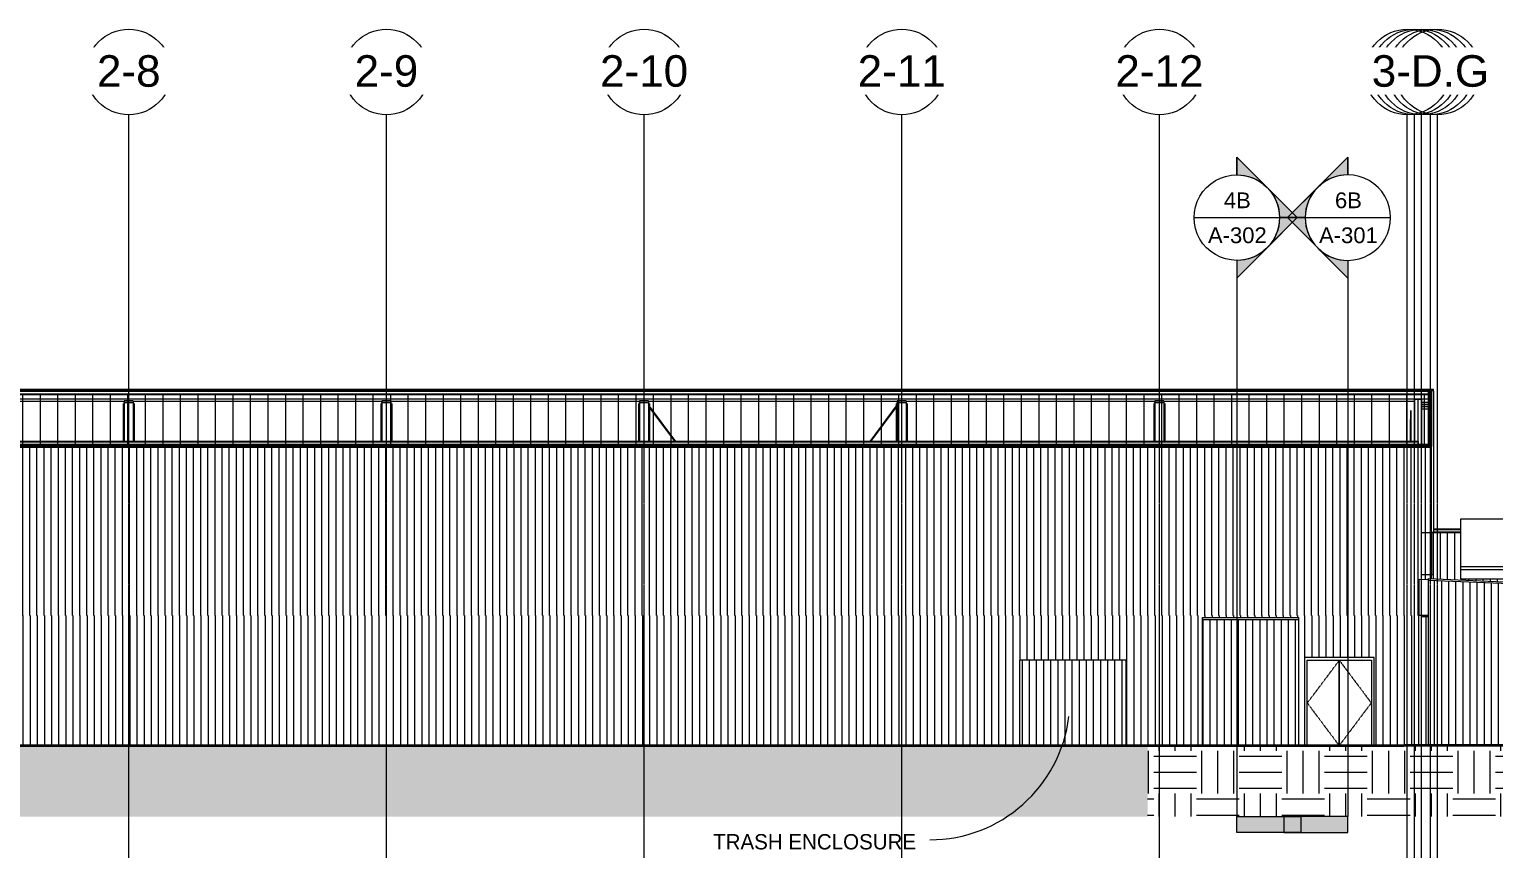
# Model space of a CAD drawing. Header units: inches. Extents: x 20230 to 40520, y -638 to 835.
# Drawn here: x 37479 to 39124, y -126 to 805 of the extents above; entities that cross this region are included whole.
import ezdxf

# ---------------------------------------------------------------- set-up
doc = ezdxf.new("R2010")
doc.units = ezdxf.units.IN
doc.header["$MEASUREMENT"] = 0
for name, pattern in [('Dash 1_16_', [0.12499999999999999, 0.06249999999999999, -0.06249999999999999]), ('Grid Line 1_2_', [0.8749999999999999, 0.4999999999999999, -0.125, 0.125, -0.125]), ('Hidden 1_8_', [0.1875, 0.125, -0.06249999999999999])]:
    doc.linetypes.add(name, pattern=pattern)
for name, color, linetype, lineweight in [('A-CLNG', 13, 'Continuous', 9), ('A-DOOR', 31, 'Continuous', 9), ('A-DOOR-FRAM', 31, 'Continuous', 9), ('A-FLOR-LEVL', 51, 'Continuous', 9), ('A-GLAZ-CWMG', 51, 'Continuous', 9), ('A-ROOF', 132, 'Continuous', 9), ('A-ROOF-PATT', 132, 'Continuous', 9), ('A-WALL', 113, 'Continuous', 9), ('A-WALL-PATT', 111, 'Continuous', 9), ('C-TOPO', 7, 'Continuous', 9), ('G-ANNO-SYMB', 111, 'Continuous', 9), ('G-ANNO-TEXT', 231, 'Continuous', 9), ('I-WALL', 2, 'Continuous', 9), ('M-EQPM', 50, 'Continuous', 9), ('S-BEAM', 12, 'Continuous', 9), ('S-COLS', 52, 'Continuous', 9), ('S-GRID', 1, 'Continuous', 9), ('S-GRID-IDEN', 1, 'Continuous', 9)]:
    doc.layers.add(name, color=color, linetype=linetype, lineweight=lineweight)
doc.styles.add('Arial_1', font='arial.ttf', dxfattribs={"height": 35.40718562874248})
doc.styles.add('Arial_2', font='arial.ttf', dxfattribs={"height": 17.70359281437124})
doc.styles.add('Century Gothic_1', font='GOTHIC.TTF', dxfattribs={"height": 17.24534161490683})
pattern_1 = [(0, (-86297.685, 0), (48, 48), [48, -48]), (0, (-86297.685, 18), (48, 48), [48, -48]), (0, (-86297.685, 36), (48, 48), [48, -48]), (90, (-86291.685, 42), (-48, 48), [48, -48]), (90, (-86273.685, 42), (-48, 48), [48, -48]), (90, (-86255.685, 42), (-48, 48), [48, -48])]

# ---------------------------------------------------------------- blocks, each defined once
blk = doc.blocks.new('Girt_C - 8_D-1405488-Elevation - North')
at = {"layer": 'S-BEAM'}
blk.add_line((-26271.3902253536, 389.4867519199262), (-22783.87110035359, 389.4867519199257), dxfattribs=at)
blk = doc.blocks.new('Rectangular Mullion - Profile_Polycarbonate_Upper and left-1149837-Elevation - North')
at = {"layer": 'A-GLAZ-CWMG'}
for p, q in [((-26280.2682253536, 398.2354589171818), (-22783.87110035359, 398.2354589171818)), ((-26280.2682253536, 395.4014589171817), (-22783.87110035359, 395.4014589171817)), ((-22783.87110035359, 398.2354589171818), (-22783.87110035359, 395.4014589171817)), ((-26271.39022535359, 394.8634589171818), (-22783.87110035359, 394.8634589171818)), ((-26271.39022535359, 394.6134589171818), (-22783.87110035359, 394.6134589171818)), ((-22783.87110035359, 394.8634589171818), (-22783.87110035359, 394.6134589171818))]:
    blk.add_line(p, q, dxfattribs=at)
blk = doc.blocks.new('Rectangular Mullion - Profile_Polycarbonate_Lower-1149838-Elevation - North')
at = {"layer": 'A-GLAZ-CWMG'}
for p, q in [((-22783.87110035359, 337.6438589608713), (-26280.2682253536, 337.6438589608713)), ((-22783.87110035359, 336.1878589608713), (-26280.2682253536, 336.1878589608713)), ((-22783.87110035359, 338.4318589608713), (-26271.39022535359, 338.4318589608713)), ((-22783.87110035359, 338.1818589608713), (-26271.39022535359, 338.1818589608713)), ((-22783.87110035359, 338.4318589608713), (-22783.87110035359, 338.1818589608713)), ((-22783.87110035359, 337.6438589608713), (-22783.87110035359, 336.1878589608713))]:
    blk.add_line(p, q, dxfattribs=at)
blk = doc.blocks.new('Rectangular Mullion - Profile_Polycarbonate_Upper and left-1189992-Elevation - North')
at = {"layer": 'A-GLAZ-CWMG'}
for p, q in [((-22783.87110035359, 398.2354589171818), (-22783.62110035359, 398.2354589171818)), ((-22783.87110035359, 395.4014589171825), (-22783.87110035359, 337.6438589608714)), ((-22783.62110035359, 398.2354589171818), (-22783.08310035359, 398.2354589171818)), ((-22783.62110035359, 398.1729589171824), (-22783.62110035359, 336.2503589608714)), ((-22783.08310035359, 398.2354589171818), (-22780.24910035359, 398.2354589171818)), ((-22783.08310035359, 398.2354589171818), (-22783.08310035359, 336.1878589608713)), ((-22780.24910035359, 398.2354589171818), (-22780.24910035359, 336.1878589608713)), ((-22783.62110035359, 336.1878589608713), (-22783.87110035359, 336.1878589608713)), ((-22783.08310035359, 336.1878589608713), (-22783.62110035359, 336.1878589608713)), ((-22780.24910035359, 336.1878589608713), (-22783.08310035359, 336.1878589608713))]:
    blk.add_line(p, q, dxfattribs=at)
blk = doc.blocks.new('Double-Flush - 72_ x 96_-983185-Elevation - North')
at = {"layer": 'A-DOOR', "linetype": 'Dash 1_16_'}
for p, q in [((-22883.7652253536, 95.99999999999997), (-22919.7652253536, 47.99999999999999)), ((-22847.7652253536, 47.99999999999998), (-22883.7652253536, 95.99999999999997)), ((-22883.7652253536, -2.468691398688048e-15), (-22919.7652253536, 47.99999999999998)), ((-22883.7652253536, -2.468691398688048e-15), (-22847.7652253536, 47.99999999999997))]:
    blk.add_line(p, q, dxfattribs=at)
at = {"layer": 'A-DOOR'}
for p, q in [((-22883.7652253536, 95.99999999999996), (-22883.7652253536, 0)), ((-22883.7652253536, 0), (-22883.7652253536, 95.99999999999997))]:
    blk.add_line(p, q, dxfattribs=at)
at = {"layer": 'A-DOOR-FRAM'}
for p, q in [((-22844.7652253536, 98.99999999999994), (-22922.7652253536, 98.99999999999994)), ((-22922.7652253536, 98.99999999999994), (-22922.7652253536, 0)), ((-22844.7652253536, 0), (-22844.7652253536, 98.99999999999994)), ((-22919.7652253536, 95.99999999999996), (-22847.7652253536, 95.99999999999996)), ((-22919.7652253536, 0), (-22919.7652253536, 95.99999999999996)), ((-22847.7652253536, 95.99999999999996), (-22847.7652253536, 0))]:
    blk.add_line(p, q, dxfattribs=at)
blk = doc.blocks.new('Carrier_48TC_Standard_Efficiency_Gas_Heat_Electric_Cooling_Packaged_Rooftop_Unit_3_to_15_nominal_tons - 15 ton 48TC__16-873539-Elevation - North')
at = {"layer": 'M-EQPM'}
for p, q in [((-22747.39022535352, 254.7021443437843), (-22631.51522535352, 254.7021443437843)), ((-22747.39022535352, 197.3271443437841), (-22747.39022535352, 254.7021443437843)), ((-22631.51522535352, 243.5000000000037), (-22631.51522535352, 254.7021443437843)), ((-22631.51522535352, 249.5771443437829), (-22631.39022535352, 249.5771443437829)), ((-22631.39022535352, 249.5771443437829), (-22631.39022535352, 243.5000000000034)), ((-22747.39022535352, 201.0771443437844), (-22699.7652253537, 201.0771443437844)), ((-22747.39022535352, 187.0771443437844), (-22747.39022535352, 201.0771443437844)), ((-22699.7652253537, 197.3271443437841), (-22747.39022535352, 197.3271443437841)), ((-22699.7652253537, 187.0771443437844), (-22747.39022535352, 187.0771443437844))]:
    blk.add_line(p, q, dxfattribs=at)
blk = doc.blocks.new('Girt_Z - 10_D-1351983-Elevation - North')
at = {"layer": 'S-BEAM'}
for p, q in [((-22783.87110035359, 385.660093191996), (-22791.3902253536, 385.660093191996)), ((-22783.87110035359, 385.5195901035923), (-22791.3902253536, 385.5195901035923))]:
    blk.add_line(p, q, dxfattribs=at)
blk = doc.blocks.new('overhead door - one-983186-Elevation - North')
at = {"layer": 'A-DOOR'}
h = blk.add_hatch(dxfattribs=at)
h.set_pattern_fill('FP_67', color=256, style=0, pattern_type=2)
h.set_pattern_definition([(90, (-84818.201, 0), (-8, 4.898587196589413e-16), [])])
h.paths.add_polyline_path([(-22994.98130365696, 0), (-22929.5152253536, 0), (-22929.5152253536, 141.1897842929359), (-23037.5152253536, 141.1897842929359), (-23037.5152253536, 0)], flags=0)
blk = doc.blocks.new('columns and girder2 - one-1334686-Elevation - North')
at = {"layer": 'S-BEAM'}
for p, q in [((-25697.39022535361, 341.5445907073594), (-25697.39022535361, 384.5035667744605)), ((-25686.3902253536, 387.2869761166795), (-25696.39022535361, 387.2869761166797)), ((-25696.39022535361, 387.2869761166797), (-25696.39022535361, 341.5445907073596)), ((-25696.39022535361, 385.5610821543837), (-25696.39022535361, 387.0614086902157)), ((-25686.39022535361, 387.0614086902156), (-25696.39022535361, 387.0614086902157)), ((-25696.39022535361, 385.5610821543837), (-25686.39022535361, 385.5610821543835)), ((-25686.3902253536, 387.2869761166795), (-25686.3902253536, 341.5445907073594)), ((-25686.39022535361, 387.0614086902156), (-25686.39022535361, 385.5610821543835)), ((-25685.39022535361, 384.5035667744602), (-25685.39022535361, 341.5445907073592))]:
    blk.add_line(p, q, dxfattribs=at)
blk = doc.blocks.new('columns and girder2 - one-V95-Elevation - North')
at = {"layer": 'S-BEAM'}
for p, q in [((-23670.89022535361, 341.5445907073603), (-23670.89022535361, 384.503566774461)), ((-23659.8902253536, 387.2869761166792), (-23669.8902253536, 387.2869761166793)), ((-23669.8902253536, 387.2869761166793), (-23669.8902253536, 341.5445907073599)), ((-23669.8902253536, 385.5610821543833), (-23669.8902253536, 387.0614086902153)), ((-23659.8902253536, 387.0614086902152), (-23669.8902253536, 387.0614086902153)), ((-23669.8902253536, 385.5610821543833), (-23659.8902253536, 385.5610821543832)), ((-23659.8902253536, 387.2869761166792), (-23659.8902253536, 341.5445907073603)), ((-23659.8902253536, 387.0614086902152), (-23659.8902253536, 385.5610821543832)), ((-23658.89022535361, 384.5035667744606), (-23658.89022535361, 381.4093229589017)), ((-23658.89022535361, 379.736299839296), (-23658.89022535361, 341.5445907073602))]:
    blk.add_line(p, q, dxfattribs=at)
blk = doc.blocks.new('columns and girder2 - one-V96-Elevation - North')
at = {"layer": 'S-BEAM'}
for p, q in [((-23381.39022535361, 381.8294454636166), (-23381.39022535361, 384.5035667744612)), ((-23381.39022535361, 341.5445907073603), (-23381.39022535361, 380.1565840022272)), ((-23370.3902253536, 387.2869761166792), (-23380.3902253536, 387.2869761166793)), ((-23380.3902253536, 387.2869761166793), (-23380.3902253536, 341.5445907073599)), ((-23380.3902253536, 385.5610821543833), (-23380.3902253536, 387.0614086902153)), ((-23370.3902253536, 387.0614086902152), (-23380.3902253536, 387.0614086902153)), ((-23380.3902253536, 385.5610821543833), (-23370.3902253536, 385.5610821543832)), ((-23370.3902253536, 387.2869761166792), (-23370.3902253536, 341.5445907073603)), ((-23370.3902253536, 387.0614086902152), (-23370.3902253536, 385.5610821543832)), ((-23369.39022535361, 384.5035667744611), (-23369.39022535361, 341.5445907073602))]:
    blk.add_line(p, q, dxfattribs=at)
blk = doc.blocks.new('L-Angle - L2X2X3_16-1162514-Elevation - North')
at = {"layer": 'S-BEAM', "linetype": 'Hidden 1_8_'}
blk.add_line((-22791.52499097813, 335.3686875000943), (-26281.5054597282, 335.3686875000942), dxfattribs=at)
at = {"layer": 'S-BEAM'}
for p, q in [((-22791.52499097813, 335.3686875000939), (-26281.5054597282, 335.3686875000938)), ((-26281.5054597282, 335.1811875000942), (-22791.52499097813, 335.1811875000943)), ((-22791.52499097813, 336.187858960871), (-22791.52499097813, 335.5561875000943)), ((-22791.52499097813, 335.5561875000943), (-22791.52499097813, 335.3686875000943)), ((-22791.52499097813, 335.3686875000943), (-22791.52499097813, 335.1811875000943))]:
    blk.add_line(p, q, dxfattribs=at)
blk = doc.blocks.new('W-Wide Flange-Column - B1_G-1528735-Elevation - North')
at = {"layer": 'S-COLS', "linetype": 'Hidden 1_8_'}
for p, q in [((-22795.5464753536, 388.9244711589059), (-22795.5464753536, 341.54459070736)), ((-22795.2339753536, 338.4318589608712), (-22795.2339753536, 388.9244711589059)), ((-22795.2339753536, 334.9999999999998), (-22795.2339753536, 335.1812390739388))]:
    blk.add_line(p, q, dxfattribs=at)
blk = doc.blocks.new('Girt_Z - 10_D-1516133-Elevation - North')
at = {"layer": 'S-BEAM'}
for p, q in [((-23037.5152253536, 141.6718750002009), (-22929.5152253536, 141.671875000201)), ((-22929.5152253536, 141.1897842929361), (-23037.5152253536, 141.189784292936))]:
    blk.add_line(p, q, dxfattribs=at)
blk = doc.blocks.new('Girt_Z - 10_D-1223956-Elevation - North')
at = {"layer": 'S-BEAM'}
for p, q in [((-22795.3641363789, 341.54459070736), (-26271.3902253536, 341.5445907073598)), ((-22795.3641363789, 341.4608045963939), (-26271.3902253536, 341.4608045963938)), ((-22795.36413637889, 341.0114975999845), (-26271.3902253536, 341.0114975999844)), ((-22795.3641363789, 341.54459070736), (-22795.3641363789, 341.4608045963939)), ((-22795.3641363789, 341.4608045963939), (-22795.36413637889, 341.0114975999845)), ((-22795.36413637889, 341.0114975999845), (-22795.36413637889, 338.4318589608714)), ((-22795.3641363789, 335.181240883843), (-22795.3641363789, 335.0000000000001))]:
    blk.add_line(p, q, dxfattribs=at)
blk = doc.blocks.new('L-Angle - L2X2X3_16-1249027-Elevation - North')
at = {"layer": 'S-BEAM'}
for p, q in [((-22778.82772535323, 239.1264999988468), (-22780.26522535323, 239.1264999983397)), ((-22778.88922535355, 238.9389999988251), (-22778.64022535316, 238.9389999989129))]:
    blk.add_line(p, q, dxfattribs=at)
blk.add_arc((-22778.82772535316, 238.9389999988468), 0.1874999999985221, 2.067038670817522e-08, 90.00000002067038, dxfattribs=at)
blk = doc.blocks.new('Rectangular Mullion - Profile_Polycarbonate_Upper and left-1528485-Elevation - North')
at = {"layer": 'A-GLAZ-CWMG'}
for p, q in [((-22780.26522535359, 239.4999999987423), (-22780.26522535359, 398.6368131212913)), ((-22778.13922535359, 398.6368131212913), (-22780.26522535359, 398.6368131212913)), ((-22778.13922535359, 398.6368131212913), (-22778.13922535359, 239.4999999987423)), ((-22778.13922535359, 239.4999999987423), (-22780.26522535359, 239.4999999987423))]:
    blk.add_line(p, q, dxfattribs=at)
blk = doc.blocks.new('Round Bar - 1_-V97-Elevation - North')
at = {"layer": 'S-BEAM'}
for p, q in [((-23380.3902253536, 383.1730753562908), (-23411.37253434323, 341.5445907073619)), ((-23410.12597141993, 341.5445907073619), (-23380.3902253536, 381.4981670873796))]:
    blk.add_line(p, q, dxfattribs=at)
blk = doc.blocks.new('Round Bar - 1_-V98-Elevation - North')
at = {"layer": 'S-BEAM'}
for p, q in [((-23629.21920705749, 341.5445907073612), (-23659.8902253536, 382.7548186065866)), ((-23659.8902253536, 381.0799103376766), (-23630.46576998079, 341.5445907073612))]:
    blk.add_line(p, q, dxfattribs=at)
blk = doc.blocks.new('Grid - Grid Head - Circle-14747-Elevation - North')
at = {"layer": 'S-GRID-IDEN'}
blk.add_circle((-23085.89022535335, 756.7690798906833), 48, dxfattribs=at)
blk = doc.blocks.new('Section - 3_32_ x 3_8_-18514-Elevation - North')
at = {"layer": 'G-ANNO-SYMB'}
blk.add_hatch(color=256, dxfattribs=at).paths.add_polyline_path([(-22946.15560031374, -79.66080684492678), (-22874.15560031374, -79.66080684492744), (-22874.15560031374, -97.66080684492741), (-22946.15560031374, -97.66080684492675)], flags=0)
for p, q in [((-22946.15560031374, -79.66080684492678), (-22946.15560031374, -97.66080684492675)), ((-22874.15560031374, -79.66080684492744), (-22946.15560031374, -79.66080684492678)), ((-22874.15560031374, -97.66080684492741), (-22874.15560031374, -79.66080684492744)), ((-22946.15560031374, -97.66080684492675), (-22874.15560031374, -97.66080684492741))]:
    blk.add_line(p, q, dxfattribs=at)
blk = doc.blocks.new('Section - Section Head - Filled-1526-Elevation - North')
at = {"layer": 'G-ANNO-SYMB'}
h = blk.add_hatch(color=256, dxfattribs=at)
edge = h.paths.add_edge_path(flags=0)
edge.add_arc((-22874.15560031374, 593.1570754422743), 48.06247118192713, 89.99999999999989, 132.0783950246226, ccw=False)
edge.add_line((-22874.15560031374, 641.2195466242015), (-22874.15560031374, 661.0393264361826))
edge.add_line((-22874.15560031374, 661.0393264361826), (-22906.36451102701, 628.8304157229087))
h = blk.add_hatch(color=256, dxfattribs=at)
edge = h.paths.add_edge_path(flags=0)
edge.add_line((-22908.09672581069, 627.0982009392283), (-22942.03785130765, 593.1570754422743))
edge.add_line((-22942.03785130765, 593.1570754422743), (-22922.15560031374, 593.1570754422742))
edge.add_arc((-22874.15560031374, 593.1570754422736), 48.00000000000296, 135.0000000000001, 179.9999999999997, ccw=False)
h = blk.add_hatch(color=256, dxfattribs=at)
edge = h.paths.add_edge_path(flags=0)
edge.add_arc((-22874.15560031374, 593.157075442274), 47.99999999999965, 180, 224.9999999999983, ccw=False)
edge.add_line((-22922.15560031374, 593.1570754422743), (-22942.03785130765, 593.1570754422744))
edge.add_line((-22942.03785130765, 593.1570754422744), (-22908.09672581069, 559.21594994532))
h = blk.add_hatch(color=256, dxfattribs=at)
edge = h.paths.add_edge_path(flags=0)
edge.add_line((-22906.36451102701, 557.4837351616394), (-22874.15560031374, 525.2748244483653))
edge.add_line((-22874.15560031374, 525.2748244483653), (-22874.15560031374, 545.0946042603464))
edge.add_arc((-22874.15560031374, 593.1570754422738), 48.06247118192778, 227.9216049753765, 270, ccw=False)
for p, q in [((-22942.03785130765, 593.1570754422744), (-22874.15560031374, 661.0393264361825)), ((-22906.36451102701, 628.8304157229087), (-22874.15560031374, 661.0393264361826)), ((-22874.15560031374, 641.157075442274), (-22874.15560031374, 661.0393264361825)), ((-22874.15560031374, 661.0393264361826), (-22874.15560031374, 641.2195466242015)), ((-22942.03785130765, 593.1570754422743), (-22908.09672581069, 627.0982009392283)), ((-22942.03785130765, 593.1570754422744), (-22874.15560031374, 525.2748244483657)), ((-22922.15560031374, 593.1570754422742), (-22942.03785130765, 593.1570754422743)), ((-22908.09672581069, 559.21594994532), (-22942.03785130765, 593.1570754422744)), ((-22942.03785130765, 593.1570754422744), (-22922.15560031374, 593.1570754422743)), ((-22874.15560031374, 525.2748244483653), (-22906.36451102701, 557.4837351616394)), ((-22874.15560031374, 545.1570754422742), (-22874.15560031374, 525.2748244483657)), ((-22874.15560031374, 545.0946042603464), (-22874.15560031374, 525.2748244483653))]:
    blk.add_line(p, q, dxfattribs=at)
for centre, radius, start, end in [((-22874.15560031374, 593.157075442274), 47.99999999999977, 89.9999999999998, 269.9999999999994), ((-22874.15560031374, 593.1570754422736), 48.00000000000296, 134.9999999999997, 179.9999999999993), ((-22874.15560031374, 593.1570754422743), 48.06247118192713, 89.99999999999953, 132.0783950246223), ((-22874.15560031374, 593.157075442274), 48, 269.9999999999996, 90), ((-22874.15560031374, 593.157075442274), 47.99999999999965, 179.9999999999996, 224.9999999999979), ((-22874.15560031374, 593.1570754422738), 48.06247118192778, 227.9216049753762, 269.9999999999996)]:
    blk.add_arc(centre, radius, start, end, dxfattribs=at)

msp = doc.modelspace()

# ---------------------------------------------------------------- hatches: boundary and pattern name
at = {"layer": 'A-ROOF-PATT'}
h = msp.add_hatch(dxfattribs=at)
h.set_pattern_fill('FP_59', color=256, style=0, pattern_type=2)
h.set_pattern_definition([(90, (-61834.68599999999, 1277.065), (-36.188, 2.215875918377221e-15), [])])
h.paths.add_polyline_path([(39054.42092849659, 398.2354589171818), (39054.42092849659, 398.6368131212918), (35563.29592849658, 398.5917862657358), (35563.29592849658, 398.2354589171825), (39054.37455349659, 398.2354589171825)], flags=0)
h = msp.add_hatch(dxfattribs=at)
h.set_pattern_fill('FP_58', color=256, style=0, pattern_type=2)
h.set_pattern_definition([(90, (-61834.68599999999, 1103.646), (-16.082, 9.847384911943867e-16), [])])
h.paths.add_polyline_path([(35549.81105349671, 153.0730632364245), (35549.81105349671, 153.8625448863463), (35540.29592848771, 153.8625448863463), (35540.29592848771, 153.0730632364245), (35548.31744146836, 153.0730632364245)], flags=0)
h.paths.add_polyline_path([(39043.29592849677, 153.0730632364245), (39043.29692849662, 153.0730632364245), (39043.29592849658, 153.7987655513236)], flags=0)
at = {"layer": 'A-WALL-PATT'}
h = msp.add_hatch(dxfattribs=at)
h.set_pattern_fill('FP_63', color=256, style=0, pattern_type=2)
h.set_pattern_definition([(90, (-88118.51400000001, 0), (-19.685, 1.205358612060782e-15), [])])
h.paths.add_polyline_path([(35553.62992849657, 336.2503589608713), (35554.41792849656, 336.2503589608713), (35554.41792849656, 337.6438589608715), (39050.81505349658, 337.6438589608715), (39050.81505349658, 336.2503589608713), (39051.60305349659, 336.2503589608713), (39051.60305349659, 398.172958917182), (39050.81505349658, 398.172958917182), (39050.81505349658, 395.4014589171822), (35554.41792849658, 395.4014589171822), (35554.41792849658, 398.172958917182), (35553.62992849657, 398.172958917182), (35553.62992849657, 340.1060087412072)], flags=0)
h = msp.add_hatch(dxfattribs=at)
h.set_pattern_fill('FP_68', color=256, style=0, pattern_type=2)
h.set_pattern_definition([(90, (-88112.326, 0), (-8, 4.898587196589413e-16), [])])
h.paths.add_polyline_path([(37102.61372519321, 146.2500000002032), (39040.79592849658, 146.2500000002032), (39040.79592849658, 187.1445272975577), (39050.7959284965, 186.7278606308937), (39050.7959284965, 187.6032944704573), (39054.42092849659, 187.4522528037866), (39054.42092849659, 335.0000000000002), (35563.29592849658, 335.0000000000002), (35563.29592849658, 146.2500000002053), (37085.0673501932, 146.2500000002032)], flags=0)
h = msp.add_hatch(dxfattribs=at)
h.set_pattern_fill('FP_70', color=256, style=0, pattern_type=2)
h.set_pattern_definition([(270, (-84535.409, -153.667), (8, 4.898587196589413e-16), [])])
h.paths.add_polyline_path([(39776.04592849615, 157.3845444704591), (39776.04592849615, 158.4999999999997), (39773.06655052021, 158.5095528986182), (39279.4209284966, 179.0771443437847), (39266.29592849672, 179.0771443437847), (39266.29592849672, 179.6249954829297), (39134.92092849647, 185.0989538162748), (39134.92092849647, 187.0771443437843), (39087.29592849666, 187.0771443437843), (39087.29592849666, 239.4558058261848), (39055.79692849659, 239.4558058261848), (39055.85842849746, 239.1264999983398), (39056.04592849701, 238.9389999989134), (39055.79692849659, 238.9389999989134), (39055.79692849662, 192), (39054.42092849659, 192), (39054.42092849659, 187.4522528037785), (39775.92092849661, 157.3897528037739)], flags=0)
h = msp.add_hatch(dxfattribs=at)
h.set_pattern_fill('FP_66', color=256, style=0, pattern_type=2)
h.set_pattern_definition([(90, (-84398.076, 0), (-8, 4.898587196589413e-16), [])])
h.paths.add_polyline_path([(39279.4209284966, 0), (39279.4209284966, 176.0755174455412), (39050.7959284965, 185.6015591122132), (39050.7959284965, 0), (39179.50911736321, 0)], flags=0)
h = msp.add_hatch(dxfattribs=at)
h.set_pattern_fill('FP_62', color=256, style=0, pattern_type=2)
h.set_pattern_definition([(90, (-87815.701, 0), (-8, 4.898587196589413e-16), [])])
h.paths.add_polyline_path([(35904.92092849658, 0), (38591.45092849642, 0), (38591.45092849642, 95.99999999999999), (38711.45092849642, 95.99999999999999), (38711.45092849642, 0), (38797.17092849658, 0), (38797.17092849658, 144), (38905.17092849658, 144), (38905.17092849658, 0), (38911.92092849658, 0), (38911.92092849658, 98.99999999999999), (38989.92092849658, 98.99999999999999), (38989.92092849658, 0), (39050.79592849658, 0), (39050.79592849658, 146.2500000001037), (35853.67092849658, 146.2500000001037), (35853.67092849658, 0), (35862.92092849658, 0), (35862.92092849658, 98.99999999999999), (35904.92092849658, 98.99999999999999), (35904.92092849658, 76.44425874120724)], flags=0)
h = msp.add_hatch(dxfattribs=at)
h.set_pattern_fill('FP_69', color=256, style=0, pattern_type=2)
h.set_pattern_definition([(90, (-85077.171, 0), (-8, 4.898587196589413e-16), [])])
h.paths.add_polyline_path([(38711.45092849642, 0), (38711.45092849642, 95.99999999999999), (38591.45092849643, 95.99999999999999), (38591.45092849643, 0), (38617.34531963627, 0)], flags=0)
at = {"layer": 'C-TOPO'}
h = msp.add_hatch(dxfattribs=at)
h.set_pattern_fill('FP_57', color=256, style=0, pattern_type=2)
h.set_pattern_definition(pattern_1)
h.paths.add_polyline_path([(38695.88529487171, -79.79974125879333), (38735.45092849644, -79.79974125879333), (38735.45092849644, 0), (35470.80085019321, 0), (35470.80085019321, -79.79974125879333), (38617.34531963627, -79.79974125879333)], flags=0)
h = msp.add_hatch(dxfattribs=at)
h.set_pattern_fill('FP_57', color=256, style=0, pattern_type=2)
h.set_pattern_definition(pattern_1)
h.paths.add_polyline_path([(38839.70485019321, -79.79974125879333), (39023.45092849644, -79.79974125879333), (39023.45092849644, 0), (38735.45092849644, 0), (38735.45092849644, -79.79974125879333), (38758.96288379315, -79.79974125879333)], flags=0)
h = msp.add_hatch(dxfattribs=at)
h.set_pattern_fill('FP_57', color=256, style=0, pattern_type=2)
h.set_pattern_definition(pattern_1)
h.paths.add_polyline_path([(39023.45092849644, -79.79974125879333), (39851.45092849642, -79.79974125879333), (39851.45092849642, 0), (39023.45092849644, 0), (39023.45092849644, -40.73874125879319)], flags=0)

# ---------------------------------------------------------------- linework, layer by layer
at = {"layer": 'A-CLNG'}
for p, q in [((37585.79592849658, 386.7014844878786), (37306.29592849658, 386.7014844878786)), ((37875.29592849658, 386.7014844878786), (37595.79592849658, 386.7014844878786)), ((38164.79592849658, 386.7014844878786), (37885.29592849658, 386.7014844878786)), ((38454.29592849658, 386.7014844878786), (38174.79592849658, 386.7014844878786)), ((38743.79592849658, 386.7014844878786), (38464.29592849658, 386.7014844878786)), ((39035.29592849658, 386.7014844878786), (38753.79592849658, 386.7014844878786)), ((39043.16116287153, 388.9322587412072), (39043.16116287153, 389.4867519199257))]:
    msp.add_line(p, q, dxfattribs=at)
at = {"layer": 'A-FLOR-LEVL', "linetype": 'Grid Line 1_2_'}
msp.add_line((34530.86140758377, 0), (40519.59800924073, 0), dxfattribs=at)
at = {"layer": 'A-ROOF'}
for p, q in [((35550.79592849656, 400.649764304704), (39056.5469284966, 400.649764304704)), ((39056.5469284966, 398.6480289464599), (35550.79592849656, 398.6480289464599)), ((39056.5469284966, 398.6480289464599), (39056.5469284966, 400.649764304704)), ((39050.7959284965, 187.6032944704571), (39863.79592849694, 153.72829447043)), ((39050.7959284965, 187.6032944704571), (39050.7959284965, 185.6015591122131))]:
    msp.add_line(p, q, dxfattribs=at)
at = {"layer": 'A-WALL'}
for p, q in [((39051.60305349659, 398.1729589171817), (39050.81505349658, 398.1729589171817)), ((39054.42092849659, 334.9999999999999), (35563.29592849658, 334.9999999999999)), ((39050.81505349658, 336.2503589608713), (39051.60305349659, 336.2503589608713)), ((39043.29692849662, 191.9999999999996), (39043.29692849662, 238.9390002824532)), ((39055.79692849662, 238.9390002824532), (39043.29692849662, 238.9390002824532)), ((39054.42092849659, 187.4522528037867), (39054.42092849659, 239.4999999987424)), ((39055.79692849659, 239.4999999987419), (39055.79692849659, 239.1264999988247)), ((39055.79692849659, 239.4558058261844), (39087.29592849666, 239.4558058261844)), ((39055.79692849662, 238.9390002824532), (39055.79692849662, 191.9999999999996)), ((39056.54692849659, 243.5000000000029), (39087.29592849666, 243.5000000000029)), ((39056.54692849659, 242.6876794211158), (39087.29592849666, 242.6876794211158)), ((39056.54692849659, 240.0000000000029), (39087.29592849666, 240.0000000000029)), ((39056.54692849659, 239.5000000000066), (39087.29592849666, 239.5000000000066)), ((39040.79592849658, 146.2500000002037), (39040.79592849658, 187.1445272975574)), ((39040.79592849658, 187.1445272975574), (39050.7959284965, 186.727860630894)), ((39055.79692849662, 191.9999999999996), (39043.29692849662, 191.9999999999996)), ((39279.4209284966, 176.0755174455415), (39050.7959284965, 185.6015591122131)), ((39050.7959284965, 185.6015591122131), (39050.7959284965, 0)), ((38797.17092849658, 0), (38797.17092849658, 144)), ((38797.17092849658, 144), (38905.17092849658, 144)), ((38905.17092849658, 144), (38905.17092849658, 0)), ((39050.79592849658, 146.2500000001038), (39040.79592849658, 146.2500000001038)), ((38711.45092849642, 95.99999999999999), (38591.45092849643, 95.99999999999999)), ((38591.45092849643, 95.99999999999999), (38591.45092849643, 0)), ((38711.45092849642, 0), (38711.45092849642, 95.99999999999999))]:
    msp.add_line(p, q, dxfattribs=at)
at = {"layer": 'C-TOPO', "lineweight": 35}
for p, q in [((35470.80085019321, 0), (37585.62390437197, 0)), ((37585.62390437197, 0), (37605.52373521798, 0)), ((37605.52373521798, 0), (37717.03831118353, 0)), ((37717.03831118353, 0), (37737.26802216377, 0)), ((37737.26802216377, 0), (37761.19222654258, 0)), ((37761.19222654258, 0), (37788.79920814214, 0)), ((37788.79920814214, 0), (37879.22132629331, 0)), ((37879.22132629331, 0), (37907.36604049856, 0)), ((37907.36604049856, 0), (38617.34531963627, 0)), ((38617.34531963627, 0), (38735.45092849644, 0)), ((38735.45092849644, 0), (38755.88762007637, 0)), ((38755.88762007637, 0), (38758.96288379315, 0)), ((38758.96288379315, 0), (39023.45092849644, 0)), ((39043.68719522574, 0), (39023.45092849644, 0)), ((39179.50911736321, 0), (39043.68719522574, 0))]:
    msp.add_line(p, q, dxfattribs=at)
at = {"layer": 'C-TOPO'}
for p, q in [((37585.62463041078, 0), (35470.80085019321, 0)), ((37605.52453275453, 0), (37585.62463041078, 0)), ((37717.03869291078, 0), (37605.52453275453, 0)), ((37717.03869291078, 0), (37737.26818509828, 0)), ((37737.26818509828, 0), (37761.19201322328, 0)), ((37788.79992337953, 0), (37761.19201322328, 0)), ((37879.22179837953, 0), (37788.79992337953, 0)), ((37879.22179837953, 0), (37907.36584134828, 0)), ((38617.34484525453, 0), (37907.36584134828, 0)), ((38617.34484525453, 0), (38735.45080228578, 0)), ((38755.88683744203, 0), (38735.45080228578, 0)), ((38758.96300931703, 0), (38755.88683744203, 0)), ((39023.45080228578, 0), (38758.96300931703, 0)), ((39043.68761869203, 0), (39023.45080228578, 0)), ((39179.50939603578, 0), (39043.68761869203, 0))]:
    msp.add_line(p, q, dxfattribs=at)
at = {"layer": 'G-ANNO-SYMB'}
for p, q in [((38787.72277475479, 593.157075442274), (38883.72277475479, 593.157075442274)), ((38912.53055353644, 593.157075442274), (39008.53055353644, 593.157075442274)), ((38835.72277475477, 545.1570754422745), (38835.72277475477, -79.66080684492748)), ((38960.53055353642, 545.1570754422745), (38960.53055353642, -79.66080684492748))]:
    msp.add_line(p, q, dxfattribs=at)
at = {"layer": 'G-ANNO-TEXT', "color": 145}
msp.add_arc((38490.7788282319, 51.64852346931367), 157.4448012159457, 270.0000000000012, 353.0907029926269, dxfattribs=at)
at = {"layer": 'I-WALL'}
for p, q in [((39043.29692849662, 144.7500000000004), (39043.29692849662, 187.0403189642222)), ((39050.7959284965, 144.7500000000004), (39043.29692849662, 144.7500000000004))]:
    msp.add_line(p, q, dxfattribs=at)
at = {"layer": 'S-COLS'}
for p, q in [((39035.29592849658, 388.9244711589059), (39035.29592849658, 341.54459070736)), ((39043.29592849658, 388.9244711589059), (39035.29592849658, 388.9244711589059)), ((39043.29592849658, 388.9244711589059), (39043.29592849658, 338.4318589608712)), ((39030.54592849674, 366.3994011545436), (39030.54592849674, 341.5445907073599)), ((39030.79592849677, 376.4514844878771), (39030.79592849677, 341.5445907073601)), ((39031.22952224677, 376.4514844878771), (39031.22952224677, 341.5445907073601)), ((39043.29592849658, 336.1878589608712), (39043.29592849658, 334.9999999999997))]:
    msp.add_line(p, q, dxfattribs=at)
at = {"layer": 'S-GRID', "linetype": 'Grid Line 1_2_'}
for p, q in [((37590.79592849682, -125.9202757096818), (37590.79592849682, 708.7690798906838)), ((37590.79592849684, -125.9202757096818), (37590.79592849684, 708.7690798906838)), ((37880.29592849682, -125.9202757096818), (37880.29592849682, 708.7690798906838)), ((37880.29592849684, -125.9202757096818), (37880.29592849684, 708.7690798906838)), ((38169.79592849682, -125.9202757096818), (38169.79592849682, 708.7690798906838)), ((38169.79592849684, -125.9202757096818), (38169.79592849684, 708.7690798906838)), ((38459.29592849682, -125.9202757096818), (38459.29592849682, 708.7690798906838)), ((38459.29592849684, -125.9202757096818), (38459.29592849684, 708.7690798906838)), ((38748.79592849682, -125.9202757096818), (38748.79592849682, 708.7690798906838)), ((38748.79592849682, -125.9202757096818), (38748.79592849682, 708.7690798906838)), ((39027.29592849682, -125.9202757096818), (39027.29592849682, 708.7690798906838)), ((39035.29592849682, -125.9202757096818), (39035.29592849682, 708.7690798906838)), ((39035.29592849682, -125.9202757096818), (39035.29592849682, 708.7690798906838)), ((39043.29592849682, -125.9202757096818), (39043.29592849682, 708.7690798906838)), ((39053.29592849682, -125.9202757096818), (39053.29592849682, 708.7690798906838)), ((39053.29592849682, -125.9202757096818), (39053.29592849682, 708.7690798906838)), ((39061.29592849662, -125.9202757096818), (39061.29592849662, 708.7690798906838))]:
    msp.add_line(p, q, dxfattribs=at)

# ---------------------------------------------------------------- block references
at = {"layer": 'A-DOOR'}
for name in ['overhead door - one-983186-Elevation - North', 'Double-Flush - 72_ x 96_-983185-Elevation - North']:
    msp.add_blockref(name, (61834.68615385018, 0), dxfattribs=at)
at = {"layer": 'A-GLAZ-CWMG'}
for name in ['Rectangular Mullion - Profile_Polycarbonate_Upper and left-1149837-Elevation - North', 'Rectangular Mullion - Profile_Polycarbonate_Upper and left-1189992-Elevation - North', 'Rectangular Mullion - Profile_Polycarbonate_Upper and left-1528485-Elevation - North', 'Rectangular Mullion - Profile_Polycarbonate_Lower-1149838-Elevation - North']:
    msp.add_blockref(name, (61834.68615385018, 0), dxfattribs=at)
at = {"layer": 'G-ANNO-SYMB', "extrusion": (0, 0, -1)}
for name in ['Section - Section Head - Filled-1526-Elevation - North', 'Section - 3_32_ x 3_8_-18514-Elevation - North']:
    msp.add_blockref(name, (-15961.56717444104, 0), dxfattribs=at)
at = {"layer": 'G-ANNO-SYMB'}
for name in ['Section - Section Head - Filled-1526-Elevation - North', 'Section - 3_32_ x 3_8_-18514-Elevation - North']:
    msp.add_blockref(name, (61834.68615385018, 0), dxfattribs=at)
at = {"layer": 'M-EQPM'}
msp.add_blockref('Carrier_48TC_Standard_Efficiency_Gas_Heat_Electric_Cooling_Packaged_Rooftop_Unit_3_to_15_nominal_tons - 15 ton 48TC__16-873539-Elevation - North', (61834.68615385018, 0), dxfattribs=at)
at = {"layer": 'S-BEAM'}
for name, p in [('Girt_C - 8_D-1405488-Elevation - North', (61834.68615385018, 0)), ('columns and girder2 - one-1334686-Elevation - North', (63282.18615385018, 0)), ('columns and girder2 - one-1334686-Elevation - North', (63571.68615385018, 0)), ('columns and girder2 - one-V95-Elevation - North', (61834.68615385018, 0)), ('Round Bar - 1_-V98-Elevation - North', (61834.68615385018, 0)), ('Round Bar - 1_-V97-Elevation - North', (61834.68615385018, 0)), ('columns and girder2 - one-V96-Elevation - North', (61834.68615385018, 0)), ('columns and girder2 - one-1334686-Elevation - North', (64440.18615385018, 0)), ('Girt_Z - 10_D-1351983-Elevation - North', (61834.68615385018, 0)), ('Girt_Z - 10_D-1351983-Elevation - North', (61834.68615385018, -2.497832682730631)), ('Girt_Z - 10_D-1351983-Elevation - North', (61834.68615385018, -4.995665365461433)), ('Girt_Z - 10_D-1351983-Elevation - North', (61834.68615385018, -7.493498048192236)), ('L-Angle - L2X2X3_16-1162514-Elevation - North', (61834.68615385018, 0)), ('Girt_Z - 10_D-1223956-Elevation - North', (61834.68615385018, 0)), ('L-Angle - L2X2X3_16-1249027-Elevation - North', (61834.68615385018, 0)), ('Girt_Z - 10_D-1516133-Elevation - North', (61834.68615385018, 0))]:
    msp.add_blockref(name, p, dxfattribs=at)
at = {"layer": 'S-COLS', "linetype": 'Hidden 1_8_'}
msp.add_blockref('W-Wide Flange-Column - B1_G-1528735-Elevation - North', (61834.68615385018, 0), dxfattribs=at)
at = {"layer": 'S-GRID-IDEN'}
for p in [(60676.68615385018, 0), (60966.18615385019, 0), (61255.68615385018, 0), (61545.18615385018, 0), (61834.68615385018, 0), (62113.18615385018, 0)]:
    msp.add_blockref('Grid - Grid Head - Circle-14747-Elevation - North', p, dxfattribs=at)

# ---------------------------------------------------------------- texts
at = {"layer": 'G-ANNO-SYMB', "char_height": 17.70359281437124, "attachment_point": 2, "line_spacing_factor": 0.9385317878468563, "style": 'Arial_2'}
for s, insert, width in [('4B', (38836.33751471667, 621.4953245809786), 36.07199999999996), ('6B', (38961.14529349831, 621.4953245809786), 36.07199999999996), ('A-302', (38836.33751471667, 582.222836202313), 78.62399999999991), ('A-301', (38961.14529349832, 582.222836202313), 78.62399999999991)]:
    msp.add_mtext(s, dxfattribs=dict(at, insert=insert, width=width))
at = {"layer": 'G-ANNO-TEXT', "color": 145, "insert": (38475.4188282319, -99.37950756030004), "char_height": 17.24534161490683, "width": 253.152, "attachment_point": 3, "line_spacing_factor": 0.9841166936790922, "style": 'Century Gothic_1'}
msp.add_mtext('TRASH ENCLOSURE', dxfattribs=at)

# ---------------------------------------------------------------- next in the draw order: texts
at = {"layer": 'S-GRID-IDEN', "char_height": 35.40718562874248, "attachment_point": 2, "line_spacing_factor": 0.9385317878468563, "style": 'Arial_1', "bg_fill": 3, "box_fill_scale": 1.25, "bg_fill_color": 0, "bg_fill_transparency": 0}
for s, insert, width in [('1-8', (37590.78670119476, 775.6428168005488), 85.10399999999991), ('1-9', (37880.28670119476, 775.6428168005488), 85.10399999999991), ('1-10', (38169.78670119475, 775.6428168005488), 117.9359999999999), ('1-11', (38459.28670119475, 775.6428168005488), 117.9359999999999), ('1-12', (38748.78670119476, 775.6428168005488), 117.9359999999999), ('3-E.G', (39027.28670119477, 775.6428168005488), 153.7919999999998)]:
    msp.add_mtext(s, dxfattribs=dict(at, insert=insert, width=width))

# ---------------------------------------------------------------- next in the draw order: block references
at = {"layer": 'S-GRID-IDEN'}
for p in [(60676.68615385021, 0), (60966.18615385021, 0), (61255.68615385021, 0), (61545.18615385021, 0), (61834.68615385018, 0), (62121.18615385019, 0)]:
    msp.add_blockref('Grid - Grid Head - Circle-14747-Elevation - North', p, dxfattribs=at)

# ---------------------------------------------------------------- next in the draw order: texts
at = {"layer": 'S-GRID-IDEN', "char_height": 35.40718562874248, "attachment_point": 2, "line_spacing_factor": 0.9385317878468563, "style": 'Arial_1', "bg_fill": 3, "box_fill_scale": 1.25, "bg_fill_color": 0, "bg_fill_transparency": 0}
for s, insert, width in [('2-8', (37590.78670119477, 775.6428168005488), 85.10399999999991), ('2-9', (37880.28670119477, 775.6428168005488), 85.10399999999991), ('2-10', (38169.78670119478, 775.6428168005488), 117.9359999999999), ('2-11', (38459.28670119478, 775.6428168005488), 117.9359999999999), ('2-12', (38748.78670119477, 775.6428168005488), 117.9359999999999), ('3-E', (39035.28670119477, 775.6428168005488), 91.5839999999999)]:
    msp.add_mtext(s, dxfattribs=dict(at, insert=insert, width=width))

# ---------------------------------------------------------------- next in the draw order: block references
at = {"layer": 'S-GRID-IDEN'}
msp.add_blockref('Grid - Grid Head - Circle-14747-Elevation - North', (62129.18615385019, 0), dxfattribs=at)

# ---------------------------------------------------------------- next in the draw order: texts
at = {"layer": 'S-GRID-IDEN', "insert": (39043.28670119476, 775.6428168005488), "char_height": 35.40718562874248, "width": 117.9359999999999, "attachment_point": 2, "line_spacing_factor": 0.9385317878468563, "style": 'Arial_1', "bg_fill": 3, "box_fill_scale": 1.25, "bg_fill_color": 0, "bg_fill_transparency": 0}
msp.add_mtext('1-13', dxfattribs=at)

# ---------------------------------------------------------------- next in the draw order: block references
at = {"layer": 'S-GRID-IDEN'}
msp.add_blockref('Grid - Grid Head - Circle-14747-Elevation - North', (62139.18615385019, 0), dxfattribs=at)

# ---------------------------------------------------------------- next in the draw order: texts
at = {"layer": 'S-GRID-IDEN', "insert": (39053.28670119476, 775.6428168005488), "char_height": 35.40718562874248, "width": 180.1439999999998, "attachment_point": 2, "line_spacing_factor": 0.9385317878468563, "style": 'Arial_1', "bg_fill": 3, "box_fill_scale": 1.25, "bg_fill_color": 0, "bg_fill_transparency": 0}
msp.add_mtext('1-13.G', dxfattribs=at)

# ---------------------------------------------------------------- next in the draw order: block references
at = {"layer": 'S-GRID-IDEN'}
msp.add_blockref('Grid - Grid Head - Circle-14747-Elevation - North', (62121.1861538502, 0), dxfattribs=at)

# ---------------------------------------------------------------- next in the draw order: texts
at = {"layer": 'S-GRID-IDEN', "insert": (39035.28670119477, 775.6428168005488), "char_height": 35.40718562874248, "width": 117.9359999999999, "attachment_point": 2, "line_spacing_factor": 0.9385317878468563, "style": 'Arial_1', "bg_fill": 3, "box_fill_scale": 1.25, "bg_fill_color": 0, "bg_fill_transparency": 0}
msp.add_mtext('2-13', dxfattribs=at)

# ---------------------------------------------------------------- next in the draw order: block references
at = {"layer": 'S-GRID-IDEN'}
msp.add_blockref('Grid - Grid Head - Circle-14747-Elevation - North', (62147.18615384999, 0), dxfattribs=at)

# ---------------------------------------------------------------- next in the draw order: texts
at = {"layer": 'S-GRID-IDEN', "insert": (39061.28670119456, 775.6428168005488), "char_height": 35.40718562874248, "width": 94.60799999999989, "attachment_point": 2, "line_spacing_factor": 0.9385317878468563, "style": 'Arial_1', "bg_fill": 3, "box_fill_scale": 1.25, "bg_fill_color": 0, "bg_fill_transparency": 0}
msp.add_mtext('3-D', dxfattribs=at)

# ---------------------------------------------------------------- next in the draw order: block references
at = {"layer": 'S-GRID-IDEN'}
msp.add_blockref('Grid - Grid Head - Circle-14747-Elevation - North', (62139.18615385019, 0), dxfattribs=at)

# ---------------------------------------------------------------- next in the draw order: texts
at = {"layer": 'S-GRID-IDEN', "insert": (39053.28670119476, 775.6428168005488), "char_height": 35.40718562874248, "width": 156.8159999999998, "attachment_point": 2, "line_spacing_factor": 0.9385317878468563, "style": 'Arial_1', "bg_fill": 3, "box_fill_scale": 1.25, "bg_fill_color": 0, "bg_fill_transparency": 0}
msp.add_mtext('3-D.G', dxfattribs=at)

doc.saveas('drawing.dxf')
